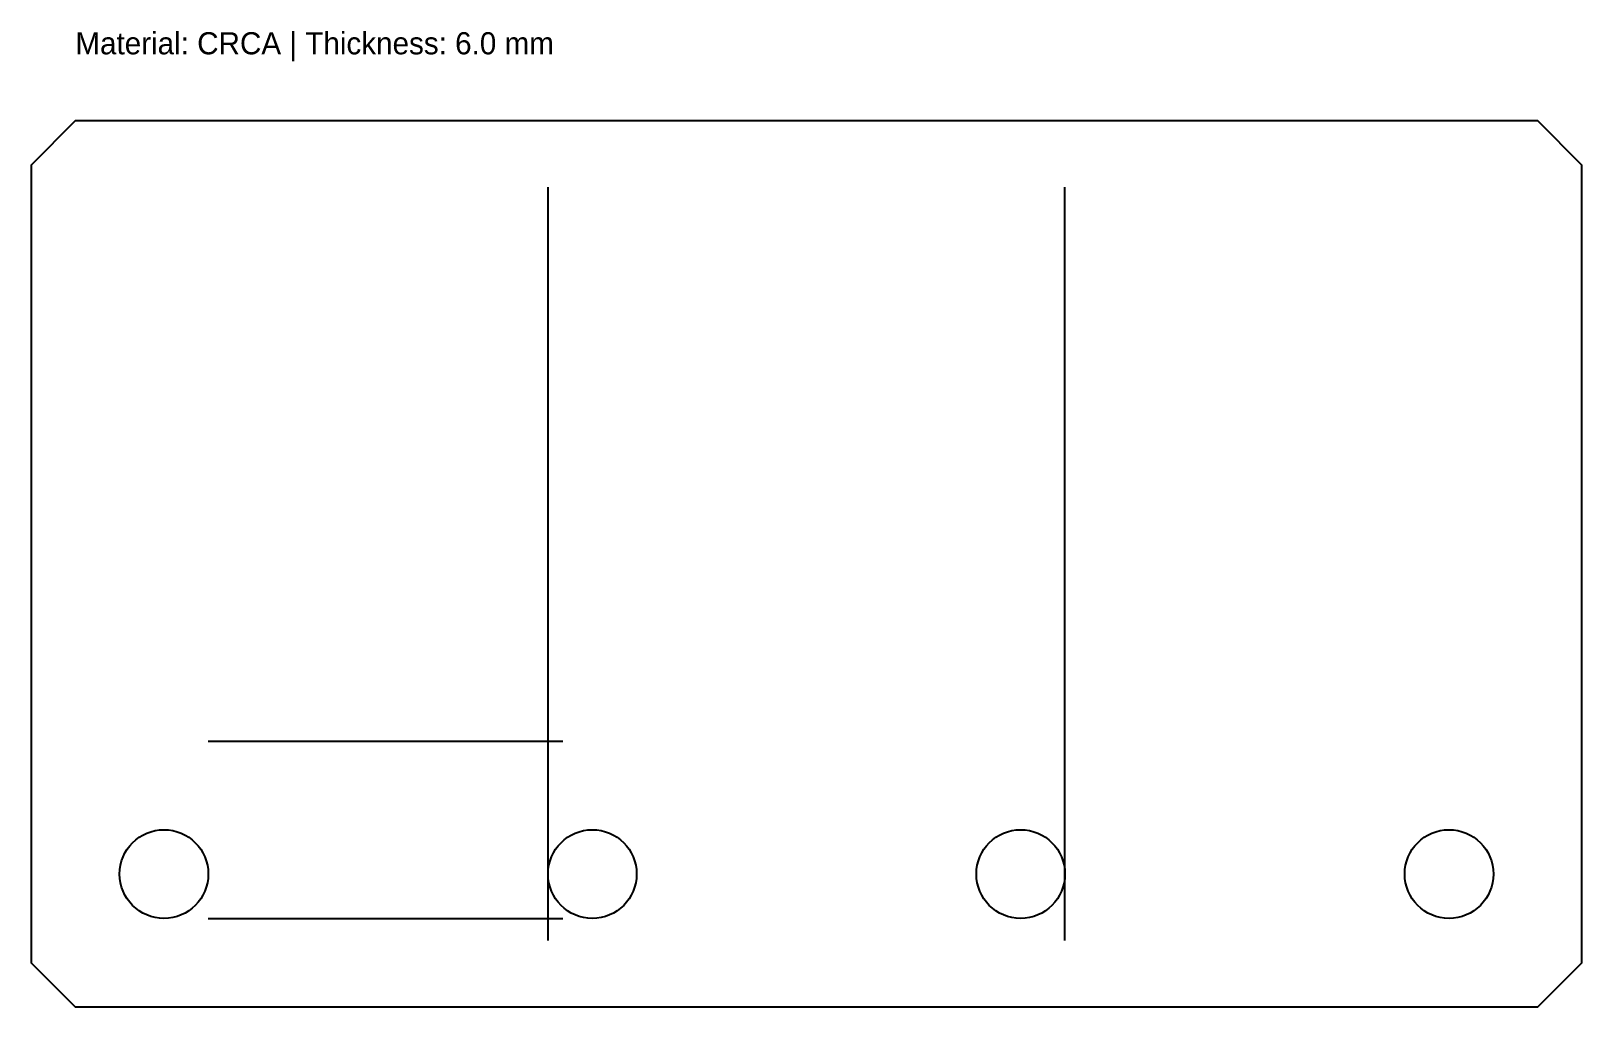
# Model space of a CAD drawing. Header units: metres. Extents: x 0 to 350, y 0 to 220.
import ezdxf

# ---------------------------------------------------------------- set-up
doc = ezdxf.new("R2010")
doc.units = ezdxf.units.M

msp = doc.modelspace()

# ---------------------------------------------------------------- linework, layer by layer
at = {"layer": 'BRAKE'}
for p, q in [((116.67, 15), (116.67, 185)), ((233.33, 15), (233.33, 185))]:
    msp.add_line(p, q, dxfattribs=at)
at = {"layer": 'HOLES'}
for centre in [(30, 30), (126.67, 30), (223.33, 30), (320, 30)]:
    msp.add_circle(centre, 10, dxfattribs=at)
at = {"layer": 'PROFILE'}
msp.add_lwpolyline([(10, 0), (340, 0), (350, 10), (350, 190), (340, 200), (10, 200), (0, 190), (0, 10)], close=True, dxfattribs=at)
at = {"layer": 'WELDING', "linetype": 'CONTINUOUS'}
for p, q in [((40, 60), (120, 60)), ((40, 20), (120, 20))]:
    msp.add_line(p, q, dxfattribs=at)

# ---------------------------------------------------------------- texts
at = {"layer": 'NOTES'}
msp.add_text('Material: CRCA | Thickness: 6.0 mm', height=5, dxfattribs=at).set_placement((10, 215))

doc.saveas('drawing.dxf')
